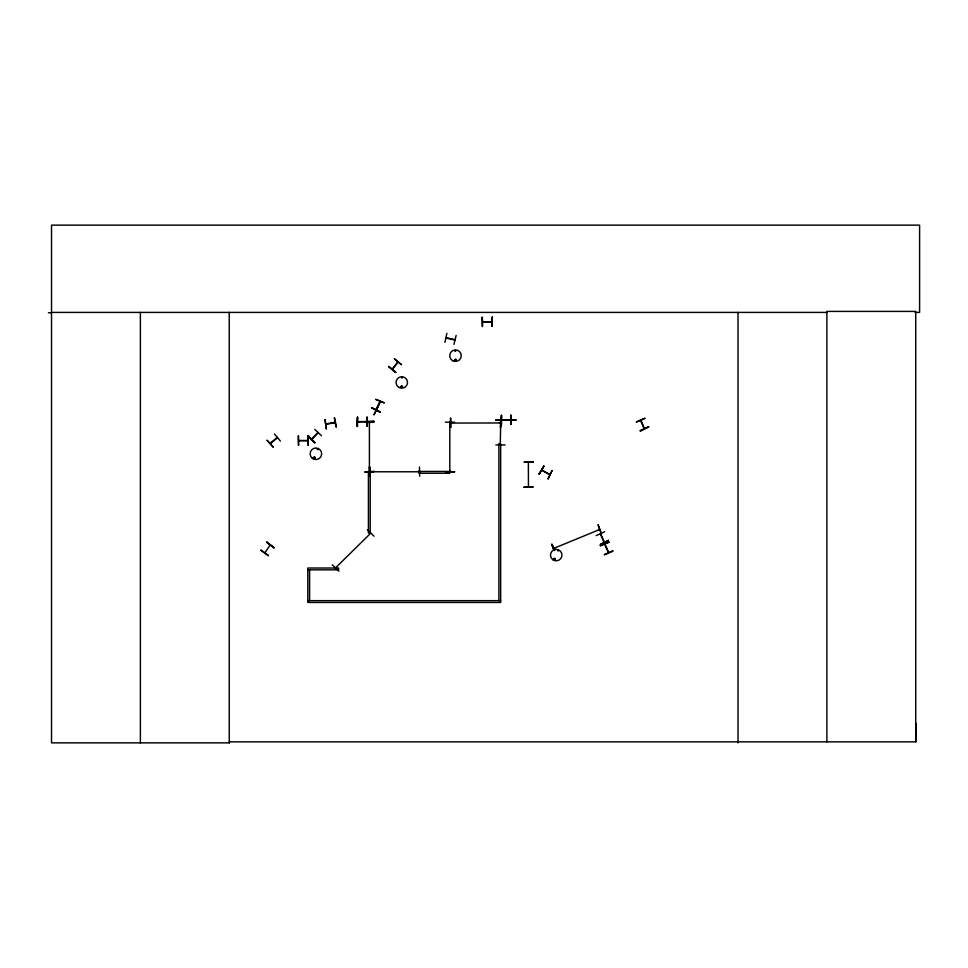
<?xml version="1.0" encoding="UTF-8"?>
<svg xmlns="http://www.w3.org/2000/svg" width="968" height="968" viewBox="0 0 968 968"><rect width="100%" height="100%" fill="white"/><g stroke="black" fill="none" stroke-linecap="round" stroke-linejoin="round"><path stroke-width="1.45" d="M541.656 470.266L549.764 474.731M270.556 443.55L271.088 442.981M277.429 437.778L270.508 443.574M915.075 312.41L919.6 312.41L919.6 225.133L51.522 225.133L51.522 742.867L229.368 742.867L229.247 741.851L915.74 741.851L915.873 723.132M369.401 421.963L369.728 422.992M449.745 422.423L449.842 423.161M450.205 470.92L450.156 471.755M450.241 471.658L450.156 470.823M454.585 360.011C456.92 357.023 455.976 363.242 454.682 359.793M456.097 360.169C455.033 357.736 454.621 362.117 456.037 360.011M449.793 422.423L449.793 473.243L418.95 473.243L418.95 471.44L449.793 471.44M446.877 333.307L444.929 342.357M456.146 335.436L453.944 344.426M380.109 401.659L376.407 409.766M313.366 457.658C317.407 455.468 313.511 460.332 313.596 458.275M315.084 457.876L314.576 458.542M317.25 449.14L318.036 449.733L317.54 448.91M553.696 558.972C556.975 556.564 553.648 562.396 554.071 558.427M553.962 559.008C555.85 557.326 554.628 560.98 554.035 559.153M553.744 548.384L599.567 529.556L598.526 529.581M317.988 432.478L311.648 438.94M370.72 533.199L335.521 567.889M500.274 444.469L500.746 420.221M401.236 386.462C402.01 388.87 402.579 385.337 401.502 386.305M455.129 350.525C455.456 352.872 456.291 349.049 455.093 351.118M375.778 399.409L384.369 402.894L375.814 399.348M380.085 401.575L375.874 409.682M640.501 420.39L644.071 428.594M604.322 542.068L600.741 533.852M604.661 544.27L608.219 552.462M491.877 322.029L482.802 321.606M501.593 419.809L502.719 420.209M357.615 421.637L358.644 421.951M419.495 471.779L418.466 471.464L419.495 471.452M500.492 422.968L499.464 422.653L500.492 422.653M539.091 473.957L543.956 466.08L539.055 473.933M539.382 474.114L543.847 466.007M327.087 424.226L326.18 424.395M334.238 422.798L334.989 422.278M334.964 422.617L326.01 424.383M265.05 552.643L270.084 545.02M274.004 547.755L266.744 542.007L273.968 547.815M268.281 555.753L260.779 550.32M644.531 428.594L640.949 420.269M600.317 533.828L603.984 542.334M397.751 361.899L392.137 369.135M392.548 369.207L398.151 362.08M395.609 372.474L388.616 366.388L395.634 372.438M270.241 443.259L277.247 437.403L276.921 438.274M491.744 321.872L482.645 322.078L491.877 321.933M370.054 471.452L370.889 471.368M499.657 422.556L500.396 422.968L451.149 423.064M451.052 422.653L451.79 422.592M314.769 429.381L321.485 435.745M367.368 529.726L373.999 536.187M338.933 571.253L332.254 564.84M313.826 457.44C316.439 456.872 312.833 459.679 314.019 457.199M274.452 433.979L280.393 441.069M273.218 447.01L266.962 440.186L273.121 447.095M311.938 439.363L318.157 432.769M401.526 377.217L401.914 378.137L401.781 377.145M553.769 548.299L554.688 547.973L554.071 548.65M636.351 421.963L644.857 418.309M640.175 430.591L648.657 426.9M596.227 535.619L604.649 531.771M600.366 545.516L609.017 542.201M600.499 545.831L608.957 542.08L600.341 545.48M604.347 554.531L612.817 550.78M604.492 554.833L612.962 551.131M552.002 544.27L554.12 550.55L551.566 544.452M401.551 385.917C399.264 388.93 405.035 386.413 401.369 386.063M541.886 470.037L549.824 474.393M326.083 423.899L334.868 422.266M446.212 337.638L454.839 339.671M307.824 440.658L298.858 440.428M501.775 419.749L510.656 420.039M510.003 419.58L510.644 419.567M451.79 423.016L451.088 423.004M325.066 419.64L326.349 428.812M326.313 428.824L325.006 419.652M336.404 426.876L334.613 417.801M482.004 317.25L482.245 326.506M510.741 415.151L510.935 424.395M501.593 420.124L510.85 419.93M501.726 420.16L516.295 420.064L503.638 420.233M308.018 440.561L298.773 440.755M298.35 445.232L298.192 435.975M366.836 417.111L367.017 426.368M450.41 418.188L450.519 427.445M357.712 421.637L374.18 421.467M364.936 421.866L374.192 421.806M357.761 421.927L374.18 421.419L364.936 422M445.377 422.193L454.621 422.193M369.413 466.987L369.994 476.244L369.461 466.987M419.471 466.987L419.652 476.244M370.889 471.767L370.054 471.779L419.398 471.779L418.563 471.779M418.563 471.464L419.301 471.404M454.621 471.852L445.377 471.803L454.621 471.731L449.346 472.227M495.858 420.076L505.114 420.076M495.87 444.905L505.114 444.941M523.99 487.231L533.247 486.964L523.99 487.255M557.979 550.187C559.613 551.845 556.104 550.211 558.439 550.332M48.4 312.773L51.522 312.761M51.522 312.41L826.89 312.41M307.812 569.825L338.643 569.825L338.643 568.022L307.812 568.022L307.812 602.459L500.662 602.459L500.662 443.646L498.871 443.646L498.871 600.668M307.812 600.668L500.662 600.668M454.851 340.046L445.945 338.05M371.785 407.891L380.182 411.775M450.156 422.217L450.168 423.149M266.527 542.322L274.041 547.707M260.985 550.042L268.499 555.438M394.569 358.717L401.587 364.754L394.363 358.983M388.567 366.449L395.839 372.16M369.413 422.992L369.401 422.06L369.401 471.501M308.272 436.157L314.999 442.509M605.048 544.173L608.642 552.377M644.857 418.333L636.399 422.072M528.359 462.631L528.455 486.94M554.567 550.356L551.941 544.294L554.47 550.405M334.275 417.874L336.029 426.961M510.874 415.151L511.007 424.395M501.436 415.345L501.557 424.589M482.391 317.25L482.584 326.494M308.042 435.769L308.235 445.026M298.543 435.975L298.737 445.219M450.798 418.188L450.858 427.433M369.873 466.987L369.861 476.244M367.308 417.111L367.368 426.368M357.458 417.172L357.519 426.428M915.74 741.851L915.74 311.406L826.89 311.406L826.89 741.851M738.027 312.41L738.027 742.867M309.603 569.825L309.603 600.668M229.234 312.41L229.234 742.867M140.384 312.41L140.384 742.867M371.833 407.782L379.988 412.186L371.833 407.782M380.073 401.901L373.963 414.897L380.158 401.938M552.062 470.533L548.057 478.882L552.062 470.533M308.368 436.06L314.709 442.799L308.368 436.06M648.608 426.791L640.356 431.002L648.608 426.791M608.473 540.41L600.196 544.561L608.448 540.35M598.163 524.958L601.322 533.67L598.127 524.971M492.276 317.032L491.986 326.301L492.276 317.032M501.497 415.345L501.17 424.601L501.472 415.345M308.429 435.769L308.127 445.026L308.429 435.769M357.579 417.172L357.131 426.428L357.519 417.172M500.976 418.176L500.516 427.433L500.976 418.176M374.192 471.476L364.936 472.045L374.192 471.476M505.114 419.87L495.87 420.136L505.114 419.858M533.235 461.966L523.99 462.232L533.235 461.942M370.212 471.404L368.409 471.404L368.409 533.09L370.212 533.09L370.212 471.404M398.913 387.418A5.735 5.735 0 0 0 407.516 382.457A5.735 5.735 0 0 0 398.913 377.484A5.735 5.735 0 0 0 398.913 387.418M312.398 458.36A5.772 5.772 0 0 0 321.63 454.5A5.772 5.772 0 0 0 313.668 448.45A5.772 5.772 0 0 0 312.398 458.36M552.74 559.649A5.747 5.747 0 0 0 561.924 555.813A5.747 5.747 0 0 0 553.999 549.776A5.747 5.747 0 0 0 552.74 559.649M452.601 360.689A5.784 5.784 0 0 0 461.264 355.692A5.784 5.784 0 0 0 452.601 350.682A5.784 5.784 0 0 0 452.601 360.689"/></g></svg>
